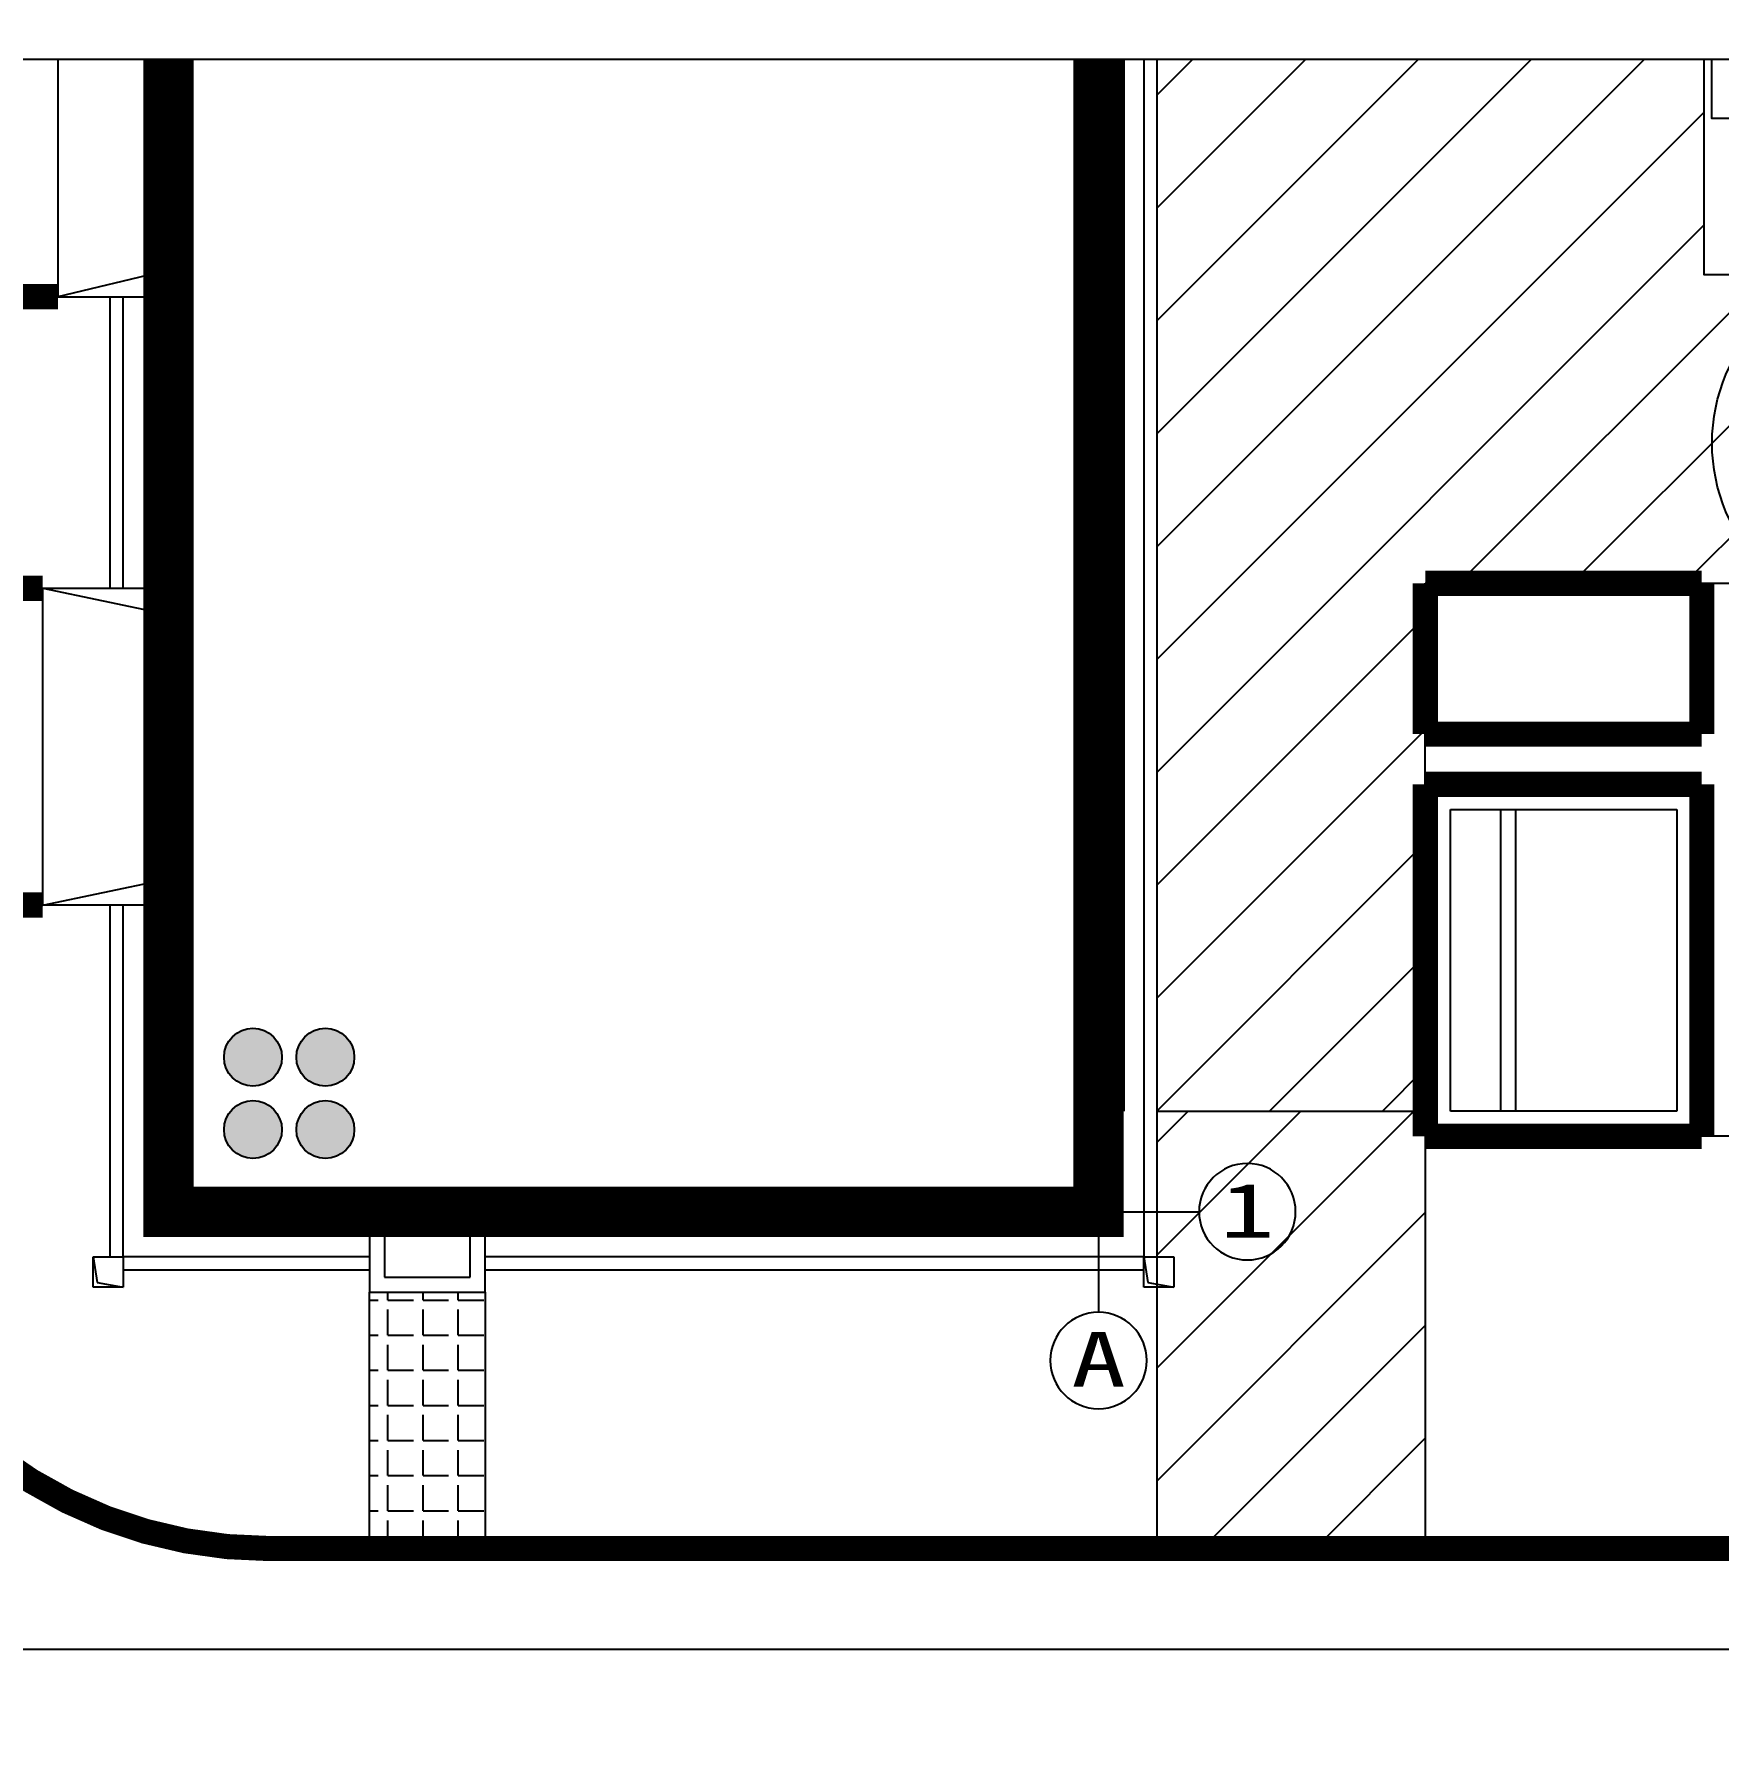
# Model space of a CAD drawing. Extents: x 93518 to 937116, y -359949 to 58022.
# Drawn here: x 689422 to 691078, y -115724 to -114054 of the extents above; entities that cross this region are included whole.
import ezdxf
from ezdxf.enums import TextEntityAlignment as Align

# ---------------------------------------------------------------- set-up
doc = ezdxf.new("R2010")
doc.units = 0
doc.header["$LTSCALE"] = 1000
doc.header["$MEASUREMENT"] = 0
doc.linetypes.add('DASHDOT', pattern=[1, 0.5, -0.25, 0, -0.25])
doc.layers.get('0').update_dxf_attribs({"color": 8, "linetype": 'CONTINUOUS'})
doc.layers.add('AXIS_TEXT', color=8, linetype='CONTINUOUS')
doc.layers.add('Z-本期建构筑物', color=8, linetype='CONTINUOUS')
doc.styles.add('COMPLEX', font='geditxt.shx', dxfattribs={"bigfont": 'hztxt1.shx'})
doc.styles.add('HZ', font='geditxt.shx', dxfattribs={"width": 0.8, "bigfont": 'dxt.shx'})
doc.styles.add('SIMPLEX', font='simplex.shx', dxfattribs={"height": 0.2})
doc.styles.add('黑体', font='')
doc.styles.get('黑体').set_extended_font_data('@SimHei')

# ---------------------------------------------------------------- blocks, each defined once
blk = doc.blocks.new('jzw-bh')
blk.add_circle((0, 0), 1.402)
at = {"style": 'SIMPLEX', "width": 0.8}
blk.add_attdef('JZW', text='', height=1, dxfattribs=at).set_placement((0, 0), align=Align.MIDDLE)
blk = doc.blocks.new('_AXISO')
blk.add_circle((0, 0), 0.5)
at = {"layer": 'AXIS_TEXT', "style": 'COMPLEX', "width": 1.041667}
blk.add_attdef('A', text='', height=0.56, dxfattribs=at).set_placement((-0.25, -0.28), (0.25, -0.28), align=Align.FIT)
blk = doc.blocks.new('wq')
h = blk.add_hatch(color=8)
h.dxf.hatch_style = 1
edge = h.paths.add_edge_path()
edge.add_arc((3717.4597, 1741.0723), 0.576, 0, 360)
h = blk.add_hatch(color=8)
h.dxf.hatch_style = 1
edge = h.paths.add_edge_path()
edge.add_arc((3718.8997, 1741.0723), 0.576, 0, 360)
h = blk.add_hatch(color=8)
h.dxf.hatch_style = 1
edge = h.paths.add_edge_path()
edge.add_arc((3717.4597, 1739.6329), 0.576, 0, 360)
h = blk.add_hatch(color=8)
h.dxf.hatch_style = 1
edge = h.paths.add_edge_path()
edge.add_arc((3718.8997, 1739.6329), 0.576, 0, 360)
h = blk.add_hatch()
h.set_pattern_fill('ANSI31', color=8, scale=0.5, style=0)
h.set_pattern_definition([(45, (1383.7785, 0), (-1.122532, 1.122532), [])])
h.paths.add_polyline_path([(3740.7785, 1740), (3735.4385, 1740), (3735.4385, 1731.3), (3740.7785, 1731.3)])
h = blk.add_hatch()
h.set_pattern_fill('ANGLE', color=8, scale=0.1)
h.set_pattern_definition([(0, (1384.77846, 0), (0, 0.6985), [0.508, -0.1905]), (90, (1384.77846, 0), (-0.6985, 4e-17), [0.508, -0.1905])])
h.paths.add_polyline_path([(3719.7785, 1736.4), (3722.0785, 1736.4), (3722.0785, 1731.3), (3719.7785, 1731.3)])
at = {"color": 8}
for p, q in [((3713.5785, 1760.9255), (3713.5785, 1756.2)), ((3734.7785, 1740), (3734.7785, 1760.9255)), ((3734.7785, 1760.9255), (3734.7785, 1740)), ((3735.1785, 1760.9255), (3735.1785, 1737.1)), ((3735.4385, 1760.2082), (3736.1558, 1760.9255)), ((3735.4385, 1757.9631), (3738.4008, 1760.9255)), ((3735.4385, 1755.718), (3740.6459, 1760.9255)), ((3735.4385, 1753.473), (3742.891, 1760.9255)), ((3735.4385, 1751.2279), (3745.136, 1760.9255)), ((3735.4385, 1760.9255), (3735.4385, 1740)), ((3735.4385, 1760.9255), (3735.4385, 1737.1)), ((3735.4385, 1748.9828), (3746.3272, 1759.8716)), ((3735.4385, 1746.7378), (3746.3272, 1757.6266)), ((3715.6785, 1756.7), (3713.5785, 1756.2)), ((3741.4458, 1750.5), (3747.5817, 1756.636)), ((3743.6909, 1750.5), (3749.8268, 1756.636)), ((3745.9359, 1750.5), (3752.0719, 1756.636)), ((3713.5785, 1756.2), (3715.6785, 1756.2)), ((3714.6185, 1750.4), (3714.6185, 1756.2)), ((3714.8785, 1750.4), (3714.8785, 1756.2)), ((3713.2785, 1744.1), (3713.2785, 1750.4)), ((3713.2785, 1750.4), (3715.6785, 1750.4)), ((3713.2785, 1750.4), (3715.6785, 1749.9)), ((3740.7785, 1740), (3740.7785, 1750.5)), ((3740.7785, 1750.5), (3759.68, 1750.5)), ((3735.4385, 1744.4927), (3740.7785, 1749.8327)), ((3735.4385, 1742.2476), (3740.7785, 1747.5876)), ((3741.2785, 1746), (3745.7785, 1746)), ((3741.2785, 1740), (3741.2785, 1746)), ((3741.2785, 1746), (3745.7785, 1746)), ((3741.2785, 1740), (3741.2785, 1746)), ((3742.2785, 1740), (3742.2785, 1746)), ((3742.5785, 1740), (3742.5785, 1746)), ((3745.7785, 1746), (3745.7785, 1740)), ((3735.4385, 1740.0026), (3740.7785, 1745.3426)), ((3713.2785, 1744.1), (3715.6785, 1744.6)), ((3715.6785, 1744.1), (3713.2785, 1744.1)), ((3714.6185, 1737.1), (3714.6185, 1744.1)), ((3714.8785, 1737.1), (3714.8785, 1744.1)), ((3737.6809, 1740), (3740.7785, 1743.0975)), ((3739.926, 1740), (3740.7785, 1740.8525)), ((3734.7785, 1740), (3734.7785, 1740)), ((3735.4385, 1740), (3735.4385, 1731.3)), ((3735.4385, 1740), (3740.7785, 1740)), ((3745.7785, 1740), (3741.2785, 1740)), ((3740.7785, 1739.5), (3740.7785, 1731.3)), ((3719.7785, 1737.9), (3719.7785, 1736.4)), ((3720.0785, 1737.9), (3720.0785, 1736.7)), ((3721.7785, 1736.7), (3721.7785, 1737.9)), ((3722.0785, 1736.4), (3722.0785, 1737.9)), ((3734.2785, 1738), (3736.2785, 1738)), ((3734.2785, 1738), (3734.2785, 1736)), ((3714.2785, 1736.5), (3714.2785, 1737.1)), ((3714.2785, 1737.1), (3714.8785, 1737.1)), ((3714.2785, 1737.1), (3714.3606, 1736.5917)), ((3719.7785, 1737.1), (3714.8785, 1737.1)), ((3714.8785, 1737.1), (3714.8785, 1736.5)), ((3735.1785, 1737.1), (3722.0785, 1737.1)), ((3735.1785, 1736.5), (3735.1785, 1737.1)), ((3735.1785, 1737.1), (3735.7785, 1737.1)), ((3735.1785, 1737.1), (3735.2606, 1736.5917)), ((3735.7785, 1737.1), (3735.7785, 1736.5)), ((3719.7785, 1736.84), (3714.8785, 1736.84)), ((3735.1785, 1736.84), (3722.0785, 1736.84)), ((3714.8785, 1736.5), (3714.2785, 1736.5)), ((3714.3606, 1736.5917), (3714.8785, 1736.5)), ((3720.0785, 1736.7), (3721.7785, 1736.7)), ((3735.7785, 1736.5), (3735.1785, 1736.5)), ((3735.2606, 1736.5917), (3735.7785, 1736.5)), ((3719.7785, 1736.4), (3722.0785, 1736.4))]:
    blk.add_line(p, q, dxfattribs=at)
at = {"color": 8, "linetype": 'DASHDOT', "ltscale": 10}
blk.add_line((3669.988, 1729.3), (3789.7785, 1729.3), dxfattribs=at)
at = {"color": 8}
for points, const_width in [([(3734.2785, 1760.9255), (3734.2785, 1738), (3715.7785, 1738), (3715.7785, 1760.9255)], 1), ([(3713.5785, 1756.2), (3711.6785, 1756.2)], 0.5), ([(3713.2785, 1750.4), (3711.6785, 1750.4)], 0.5), ([(3740.7785, 1747.5), (3740.7785, 1750.5)], 0.5), ([(3740.7785, 1750.5), (3746.2785, 1750.5)], 0.5), ([(3746.2785, 1747.5), (3746.2785, 1750.5)], 0.5), ([(3740.7785, 1747.5), (3746.2785, 1747.5)], 0.5), ([(3740.7785, 1746.5), (3746.2785, 1746.5)], 0.5), ([(3740.7785, 1739.5), (3740.7785, 1746.5)], 0.5), ([(3746.2785, 1746.5), (3746.2785, 1739.5)], 0.5), ([(3713.2785, 1744.1), (3711.7785, 1744.1)], 0.5), ([(3746.2785, 1739.5), (3740.7785, 1739.5)], 0.5), ([(3717.7785, 1731.3), (3777.7785, 1731.3)], 0.5)]:
    blk.add_lwpolyline(points, dxfattribs=dict(at, const_width=const_width))
at = {"color": 4}
blk.add_lwpolyline([(3669.988, 1760.9255), (3827.5926, 1760.9255), (3827.5926, 1609.2374), (3669.988, 1609.2374)], close=True, dxfattribs=at)
at = {"color": 8}
for points in [[(3766.0328, 1760.9255), (3766.0328, 1756.636), (3746.3272, 1756.636), (3746.3272, 1760.9255)], [(3746.4715, 1760.9255), (3746.4715, 1759.75), (3747.4715, 1759.75), (3747.4715, 1759.8536)]]:
    blk.add_lwpolyline(points, dxfattribs=at)
for points in [[(3740.7785, 1750.5), (3755.7785, 1750.5), (3755.7785, 1739.5), (3740.7785, 1739.5)], [(3719.7785, 1736.4), (3722.0785, 1736.4), (3722.0785, 1731.3), (3719.7785, 1731.3)]]:
    blk.add_lwpolyline(points, close=True, dxfattribs=at)
at = {"color": 8, "const_width": 0.5}
blk.add_lwpolyline([(3708.7785, 1740.3, 0.4142136), (3717.7785, 1731.3)], format="xyb", dxfattribs=at)
at = {"color": 8}
for centre in [(3717.4597, 1741.0723), (3718.8997, 1741.0723), (3717.4597, 1739.6329), (3718.8997, 1739.6329)]:
    blk.add_circle(centre, 0.576, dxfattribs=at)
ref = blk.add_blockref('jzw-bh', (3749.9878, 1753.2886), dxfattribs=dict(at, xscale=2.50000000000001, yscale=2.50000000000001, zscale=2.50000000000001, rotation=359.9999573616801))
ref.add_attrib('JZW', 'S4', dxfattribs={"height": 4.16667, "style": '黑体', "width": 0.85}).set_placement((3749.9878, 1753.2886), align=Align.MIDDLE)
ref = blk.add_blockref('_AXISO', (3737.2385, 1738), dxfattribs=dict(at, xscale=-1.920001440020428, yscale=1.92000125841223, zscale=1.920001257629949, rotation=180))
ref.add_attrib('A', '1', dxfattribs={"layer": 'AXIS_TEXT', "height": 1.0861, "style": '黑体', "width": 4.2}).set_placement((3736.6954, 1737.4815), (3737.7815, 1737.4815), align=Align.FIT)
ref = blk.add_blockref('_AXISO', (3734.2785, 1735.04), dxfattribs=dict(at, xscale=-1.920001440020428, yscale=1.92000125841223, zscale=1.920001257629949, rotation=180))
ref.add_attrib('A', 'A', dxfattribs={"layer": 'AXIS_TEXT', "height": 1.0861, "style": '黑体', "width": 1.3125}).set_placement((3733.7354, 1734.5215), (3734.8215, 1734.5215), align=Align.FIT)
at = {"color": 8, "style": 'HZ', "width": 0.8}
for p in [(3758.7668, 1735.8555), (3729.686, 1643.9264), (3799.3404, 1612.5855)]:
    blk.add_attdef('9.80', p, '', height=3.5, dxfattribs=at)

msp = doc.modelspace()

# ---------------------------------------------------------------- block references
at = {"layer": 'Z-本期建构筑物', "xscale": 49.42079999997804, "yscale": 49.42079999997804, "zscale": 49.42079999997804}
msp.add_blockref('wq', (505917.6, -201104.7), dxfattribs=at)

doc.saveas('drawing.dxf')
